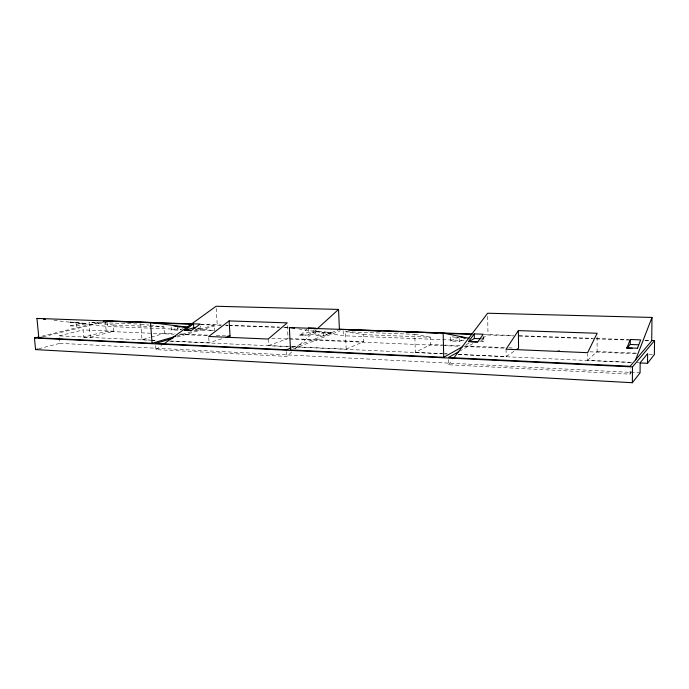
<?xml version="1.0" encoding="UTF-8"?>
<svg xmlns="http://www.w3.org/2000/svg" width="689" height="689" viewBox="0 0 689 689"><rect width="100%" height="100%" fill="white"/><g stroke="black" fill="none" stroke-linecap="round" stroke-linejoin="round"><path stroke-width="0.52" stroke-dasharray="3.44 2.58" d="M631.58 362.362L587.605 360.33L587.614 353.638M587.605 360.33L597.096 351.493L597.139 334.337M448.496 359.589L448.617 364.765L630.082 374.144L630.134 368.227M630.082 374.144L631.184 371.276M448.617 364.765L452.285 359.916M155.671 345.508L155.981 349.642L286.874 356.411L292.17 351.588M295.202 348.832L316.372 329.575M315.898 328.214L316.105 332.477C314.167 336.895 285.728 334.406 308.241 335.147L314.365 329.6M300.602 334.845L307.57 328.627M155.981 349.642L161.769 345.465M458.064 354.335L506.157 356.558L515.019 350.589M481.689 339.789L483.316 338.859L483.265 336.077M459.322 351.321L473.205 343.406M482.455 338.127L488.001 334.966L513.684 335.896M466.022 344.776L469.734 342.691M455.662 337.403L450.52 336.396L450.632 341.046L459.546 341.399L464.644 338.635M450.632 341.046L456.695 337.843L458.65 337.911M268.176 339.031L268.538 345.559L346.162 349.151L345.43 331.728L414.787 334.303L415.321 352.355L430.703 344.509L443.561 345.051M346.162 349.151L363.594 341.692L363.318 334.621L345.43 331.728M293.462 348.789L340.306 330.798M323.727 335.982L331.383 332.839L323.52 331.624L315.751 331.331L315.958 335.681L323.727 335.982L323.52 331.624M292.188 347.575L338.42 329.962M315.958 335.681L323.718 332.761L331.392 333.054M300.611 335.069L308.551 332.184L316.105 332.477M268.538 345.559L288.062 338.514L287.304 323.908M170.751 341.038L209.094 342.812L223.072 338.325M177.064 337.067L217.276 325.165L221.565 325.32M195.392 329.531L200.43 328.059L200.292 326.061M176.453 336.111L214.064 325.053L214.434 330.686L195.176 329.928M171.139 326.905L171.363 329.91L177.977 330.177L183.085 328.722M38.593 348.815L59.762 343.346L59.073 335.87L90.345 337.317L89.036 322.194L140.789 324.114L142.003 339.703L150.159 337.386M151.175 337.093L164.438 333.33L175.023 333.769M171.363 329.91L179.579 327.594M90.345 337.317L113.797 331.202L113.289 325.036L89.036 322.194M113.797 331.202L83.093 329.91L83.731 337.154L106.218 331.349L173.929 334.217M59.073 335.87L83.093 329.91M42.933 336.818L103.1 322.133M41.745 336.249L100.12 322.064M76.324 326.121L86.349 323.511L70.114 322.107L70.459 325.888L76.324 326.121L75.988 322.323M70.459 325.888L80.544 323.486L86.366 323.709M200.99 324.235L221.41 324.975M225.708 325.13L227.861 325.208M228.937 325.242L279.45 327.06M284.824 327.258L288.045 327.37M483.661 334.415L513.753 335.491M519.127 335.689L592.213 338.316M596.51 338.471L628.756 339.634M644.878 340.211L650.252 340.409M200.146 324.545L214.064 325.053M225.846 325.475L227.99 325.553M229.067 325.596L279.415 327.413M283.704 327.568L287.985 327.723M519.032 336.086L595.003 338.833M596.071 338.876L629.238 340.073M645.292 340.659L651.708 340.883M70.114 322.107L86.349 323.511M315.751 331.331L323.709 332.546L331.383 332.839M458.641 337.679L456.695 337.843M198.527 327.99L200.43 328.059M481.327 338.781L483.316 338.859M113.289 325.036L163.973 326.974L164.438 333.33M363.318 334.621L430.504 337.197L430.703 344.509M54 320.376L107.45 326.474L181.267 329.385M298.69 328.954L343.355 335.758L464.55 340.521M479.561 341.115L483.859 341.288L483.756 335.732M180.311 333.993L207.828 335.147M216.303 335.5L225.828 335.905M289.13 338.566L363.594 341.692M444.629 345.094L463.921 345.904M464.989 345.947L504.632 347.609M508.921 347.79L512.134 347.928M597.096 351.493L636.877 353.164M179.304 334.441L207.251 335.621M271.742 338.351L441.563 345.525M442.639 345.577L459.83 346.3M464.136 346.481L504.977 348.212M557.642 350.434L559.795 350.529M589.887 351.803L636.102 353.75M649.004 354.301L653.301 354.482M142.003 339.703L150.521 340.099M151.58 340.151L156.911 340.392M415.321 352.355L447.376 353.836M636.946 362.612L639.091 362.707M83.731 337.154L150.305 340.245M151.382 340.297L156.756 340.547M169.64 341.141L442.407 353.793M443.483 353.836L446.705 353.991M458.521 354.534L631.417 362.552M59.762 343.346L640.064 372.861M140.789 324.114L149.22 325.156M150.271 325.286L163.973 326.974M197.674 328.55L214.434 330.686M414.787 334.303L430.504 337.197M481 340.711L483.859 341.288M105.331 320.798L106.218 331.349M107.096 322.237L107.45 326.474M177.693 326.147L177.977 330.177M208.741 337.541L209.094 342.812M216.2 308.371L217.276 325.165M286.624 351.64L286.874 356.411M308.345 327.938L308.551 332.184M343.139 330.729L343.355 335.758M459.485 338.6L459.546 341.399M487.691 316.329L488.001 334.966M506.053 349.194L506.157 356.558"/><path stroke-width="1.03" d="M632.123 348.281L626.844 348.074L630.289 339.496L640.675 339.875L637.394 348.488M626.844 348.074L630.254 344.466L630.289 339.496M38.618 337.007L34.45 338.023L35.57 349.59L632.356 382.731L632.493 366.927L654.55 340.564L651.329 340.444M640.003 362.957L647.522 363.301L647.634 353.621L640.167 362.758L640.064 372.861L632.356 382.731M453.508 358.306L487.64 313.228L651.992 317.44L651.708 340.883L630.151 366.264L448.444 357.522L458.4 351.846M654.55 340.564L654.378 354.525L647.522 363.301M635.611 359.83L651.992 317.44M518.369 330.617L506.053 349.194L587.614 352.682L597.139 333.261L518.369 330.617L518.567 348.195L516.793 349.392M477.623 342.123L483.239 334.217L474.273 333.898L468.546 341.52L476.616 342.08M317.164 328.851L338.549 309.413L339.41 329.583M229.118 320.91L208.672 336.49L268.176 339.031L287.253 322.857L229.118 320.91L230.057 336.086L226.07 337.36M184.635 330.238L191.353 330.505L200.163 324.054L193.497 323.813L184.643 330.444L193.773 327.809L195.676 327.878M163.431 344.267L216.062 306.269L338.549 309.413M469.08 338.308L443.165 333.08L289.346 327.533L290.5 349.926L443.759 357.298L462.31 346.86M468.546 341.761L474.368 338.514L480.336 338.738M291.249 347.936L286.521 349.736L155.516 343.441L172.939 338.282M188.235 327.344L150.512 322.53L36.956 318.43L38.817 337.825L152.088 343.268L175.437 336.404M35.57 349.59L37.585 349.073M38.817 337.825L40.875 337.326M103.247 321.298L105.331 320.798L192.395 323.925M308.345 327.938L315.898 328.214M339.634 329.23L471.836 333.984M107.01 321.177L113.435 321.41M119.86 321.642L132.701 322.107M139.126 322.34L191.585 324.235M348.462 329.91L361.346 330.384M367.788 330.617L380.672 331.082M387.115 331.314L398.922 331.736M406.441 332.012L418.249 332.442M425.768 332.709L437.575 333.14M442.941 333.33L471.931 334.38M173.912 326L187.167 327.551L185.289 327.482M185.281 327.284L187.15 327.353M463.533 337.868L465.488 337.937L459.442 336.732M630.254 344.466L638.548 344.784M468.546 341.52L477.623 341.882M626.852 347.816L637.403 348.229M187.529 330.556L191.353 330.505M227.938 335.991L230.057 336.086M34.45 338.023L632.493 366.927M36.956 318.43L39.092 318.671M43.347 319.162L45.483 319.403M289.346 327.533L294.539 328.326M150.512 322.53L152.088 343.268M193.497 323.813L193.773 327.809M443.165 333.08L443.759 357.298M474.273 333.898L474.368 338.514"/></g></svg>
